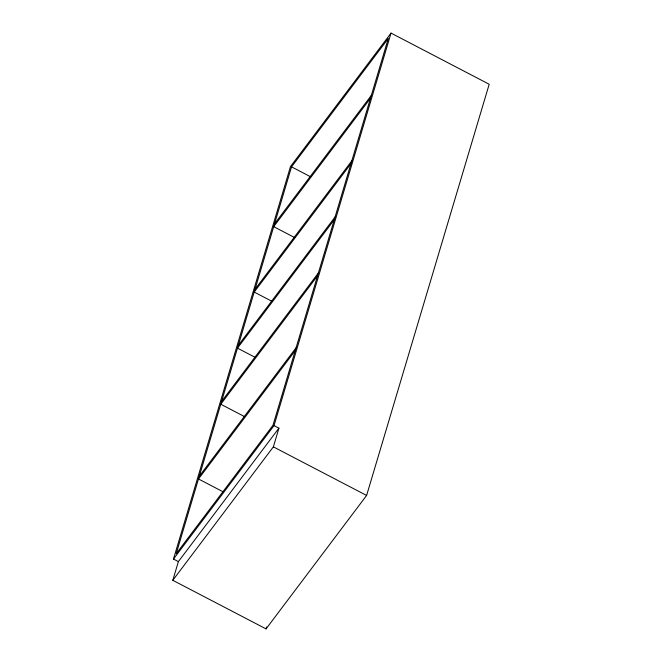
<?xml version="1.0" encoding="UTF-8"?>
<svg xmlns="http://www.w3.org/2000/svg" width="662" height="662" viewBox="0 0 662 662"><rect width="100%" height="100%" fill="white"/><g stroke="black" fill="none" stroke-linecap="round" stroke-linejoin="round"><path stroke-width="0.99" d="M178.384 561.608L173.477 559.051L290.486 166.551L391.035 33.1L489.193 84.256L366.607 495.449L266.05 628.9L172.807 580.301L178.384 561.608L278.934 428.165L274.027 425.608L391.035 33.1M291.537 166.849L176.191 553.746L272.976 425.302L388.321 38.404L291.537 166.849L310.677 176.828M172.807 580.301L273.365 446.858L278.934 428.165M266.05 628.9L266.645 626.922M274.54 223.855L371.324 95.411M370.488 98.216L273.704 226.661L294.664 237.584M255.035 289.277L351.82 160.833M350.984 163.63L254.2 292.074L272.43 301.574M238.32 345.349L335.104 216.904M334.269 219.71L237.484 348.146L254.804 357.174M221.605 401.42L318.389 272.976M317.553 275.781L220.769 404.225L244.468 416.572M199.32 476.185L296.104 347.74M295.269 350.546L198.484 478.982L223.094 491.808M173.477 559.051L274.027 425.608M273.365 446.858L366.607 495.449"/></g></svg>
